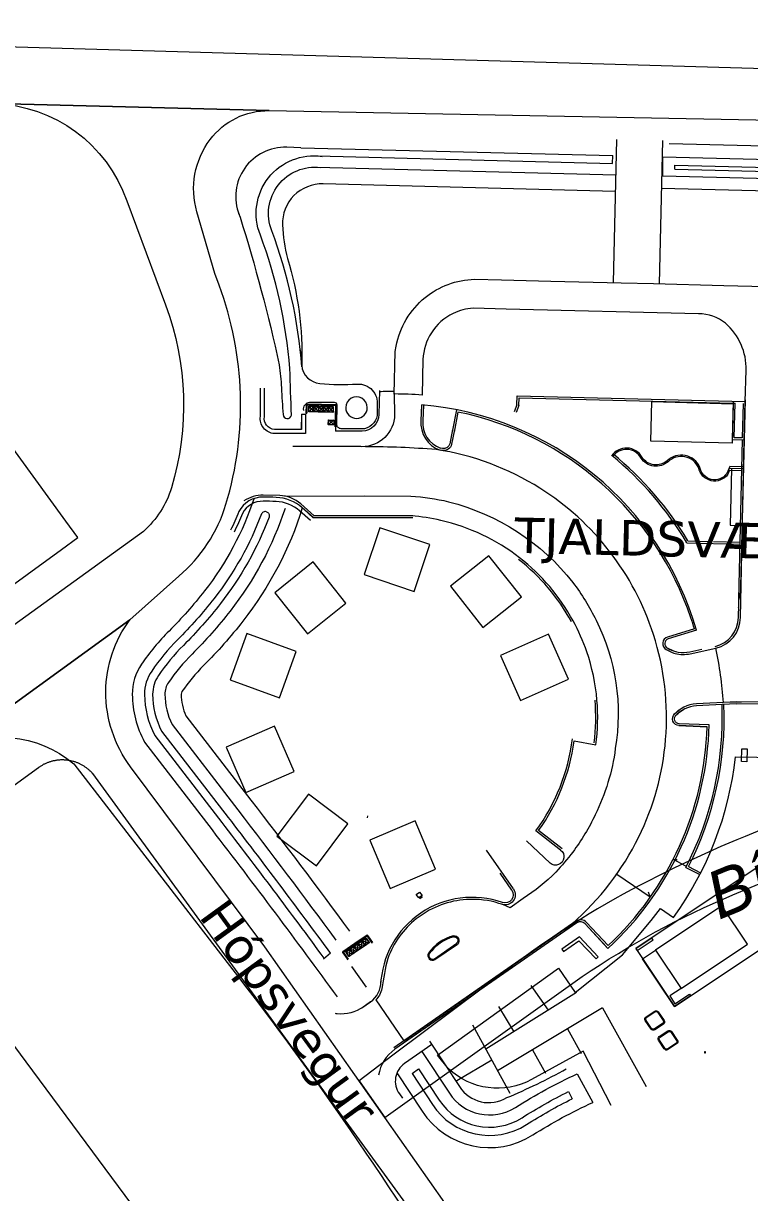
# Model space of a CAD drawing. Header units: metres. Extents: x 328903 to 333883, y 373406 to 381110.
# Drawn here: x 331606.6 to 331695.7, y 375532.5 to 375676 of the extents above; entities that cross this region are included whole.
import ezdxf

# ---------------------------------------------------------------- set-up
doc = ezdxf.new("R2010")
doc.units = ezdxf.units.M
doc.header["$MEASUREMENT"] = 0
for name, color, linetype in [('Byggingar', 7, 'Continuous'), ('Gangstétt', 7, 'Continuous'), ('Götuheiti', 7, 'Continuous'), ('Götur', 7, 'Continuous'), ('Lóðir', 7, 'Continuous'), ('Texti', 7, 'Continuous'), ('Tjaldsvæði', 7, 'Continuous')]:
    doc.layers.add(name, color=color, linetype=linetype)
doc.styles.get("Standard").update_dxf_attribs({"font": 'arial.ttf'})

msp = doc.modelspace()

# ---------------------------------------------------------------- linework, layer by layer
at = {"layer": 'Byggingar', "color": 17, "linetype": 'Continuous', "lineweight": 0, "ltscale": 3.31832, "true_color": 0x943c39, "flags": 128}
for points in [[(331648.45, 375608.338), (331648.45, 375608.338), (331654.565, 375606.286), (331656.49, 375612.022), (331650.375, 375614.074), (331648.45, 375608.338)], [(331637.452, 375606.12), (331637.452, 375606.12), (331641.474, 375601.079), (331646.203, 375604.852), (331642.181, 375609.894), (331637.452, 375606.12)], [(331659.013, 375606.91), (331659.013, 375606.91), (331663.018, 375601.854), (331667.76, 375605.611), (331663.755, 375610.667), (331659.013, 375606.91)], [(331631.97, 375595.442), (331631.97, 375595.442), (331638.029, 375593.231), (331640.103, 375598.914), (331634.044, 375601.125), (331631.97, 375595.442)], [(331667.625, 375592.899), (331667.625, 375592.899), (331673.519, 375595.518), (331671.061, 375601.047), (331665.167, 375598.427), (331667.625, 375592.899)], [(331633.915, 375581.606), (331633.915, 375581.606), (331639.832, 375584.175), (331637.422, 375589.724), (331631.506, 375587.155), (331633.915, 375581.606)], [(331641.604, 375581.367), (331641.604, 375581.367), (331637.729, 375576.211), (331642.565, 375572.576), (331646.44, 375577.732), (331641.604, 375581.367)], [(331649.114, 375575.736), (331649.114, 375575.736), (331651.639, 375569.801), (331657.206, 375572.169), (331654.681, 375578.104), (331649.114, 375575.736)], [(331710.213, 375570.865), (331708.813, 375570.896), (331708.67, 375564.398), (331697.973, 375564.634), (331698.166, 375573.373), (331681.772, 375562.425), (331686.525, 375555.306), (331698.383, 375563.225), (331710.039, 375562.967), (331710.213, 375570.865)], [(331601.049, 375516.702), (331613.631, 375526.023), (331613.47, 375526.241), (331619.899, 375531.004), (331602.118, 375555.003), (331605.507, 375557.514), (331599.448, 375565.692), (331593.337, 375561.165), (331593.012, 375561.603), (331573.748, 375547.331), (331578.406, 375541.044), (331578.085, 375540.807), (331585.965, 375530.17), (331589.487, 375532.778), (331593.671, 375527.131), (331589.659, 375524.159), (331591.402, 375521.806), (331595.189, 375524.612), (331601.049, 375516.702)]]:
    msp.add_lwpolyline(points, close=True, dxfattribs=at)
at = {"layer": 'Gangstétt', "color": 45, "lineweight": 0, "ltscale": 3.31832, "true_color": 0x948652, "flags": 128}
for points in [[(331735.299, 376092.061, 0), (331736.957, 376091.583, 0.0330031)], [(331671.512, 376103.485, -0.0000029), (331647.831, 376101.851, -0.0402202)]]:
    msp.add_lwpolyline(points, format="xyb", dxfattribs=at)
at = {"layer": 'Götur', "color": 8, "lineweight": 0, "ltscale": 3.31832, "true_color": 0x707070, "flags": 128}
for points in [[(332319.075, 375613.08, 0.0199919), (332278.886, 375629.304, 0.0581059), (332224.194, 375641.976, 0.0017774), (332183.735, 375646.364, 0.0077256), (332132.096, 375650.975, -0.0043595), (332086.228, 375654.757, 0.0104392), (332045.128, 375657.952), (332014.157, 375660.043), (331958.865, 375663.049, 0.0065535), (331917.358, 375664.019), (331885.694, 375664.983), (331602.871, 375673.195)], [(331603.043, 375666.189), (331636.767, 375665.306), (331756.239, 375663.049), (331802.75, 375662.171), (331922.638, 375658.027, 0.0010043), (331972.438, 375656.403, -0.0105133), (332027.317, 375653.568, -0.0045917), (332085.683, 375648.782, 0.0043712), (332131.655, 375644.991, -0.0077359), (332183.109, 375640.397, -0.0017793), (332223.526, 375636.013, -0.0581189), (332276.864, 375623.655, -0.0199792), (332316.596, 375607.615)]]:
    msp.add_lwpolyline(points, format="xyb", dxfattribs=at)
for points in [[(331603.043, 375666.189, -0.3087322), (331619.294, 375654.254), (331624.06, 375641.449, -0.1639348), (331624.766, 375619.001, -0.1392719), (331621.34, 375613.655), (331263.422, 375355.01, -0.339253), (331250.417, 375355.38), (331265.046, 375335.689, -0.243865), (331268.311, 375347.764), (331501.566, 375515.818), (331597.086, 375586.436), (331619.669, 375602.804), (331625.687, 375608.16, 0.1445481), (331631.467, 375616.976, 0.1639238), (331630.621, 375643.891), (331630.086, 375645.328), (331627.899, 375652.885, -0.2353642), (331629.517, 375661.748, -0.2402267), (331636.767, 375665.306), (331603.043, 375666.189)], [(331597.086, 375586.436, -0.3249332), (331612.778, 375585.095), (331633.008, 375558.906, -0.0307285), (331662.931, 375514.821, -0.0131982), (331689.883, 375466.469, -0.3528201), (331685.403, 375455.018, -0.1372046), (331715.366, 375461.889, -0.0600941), (331702.916, 375464.839, -0.1025129), (331696.567, 375468.792, -0.079799), (331693.276, 375473.119), (331669.229, 375513.722, 0.006356), (331660.16, 375528.607), (331636.246, 375562.648), (331619.751, 375584.75, -0.1637857), (331616.727, 375593.981, -0.1582061), (331619.669, 375602.804), (331597.086, 375586.436)], [(331647.816, 375546.179), (331650.96, 375541.703), (331651.428, 375542.033), (331675.214, 375558.989, -0.0498795), (331693.703, 375569.025), (331701.607, 375572.346, -0.2850721), (331703.137, 375572.104), (331735.413, 375586.041), (331732.448, 375592.93), (331700.066, 375578.993, -0.2900518), (331699.184, 375577.804, 0.0260004), (331683.454, 375570.803, 0.0427545), (331667.022, 375560.588), (331651.972, 375549.341), (331647.816, 375546.179)]]:
    msp.add_lwpolyline(points, format="xyb", close=True, dxfattribs=at)
at = {"layer": 'Lóðir', "color": 18, "linetype": 'Continuous', "lineweight": 0, "ltscale": 3.31832, "true_color": 0x000000, "flags": 128}
msp.add_lwpolyline([(331578.006, 375661.41), (331575.984, 375659.939), (331555.768, 375645.229), (331553.749, 375643.76), (331555.22, 375641.738), (331587.575, 375597.27), (331589.045, 375595.248), (331591.064, 375596.716), (331611.282, 375611.427), (331613.302, 375612.897), (331611.831, 375614.919), (331579.477, 375659.388), (331578.006, 375661.41)], close=True, dxfattribs=at)
msp.add_lwpolyline([(331656.608, 375526.932), (331615.11, 375583.917), (331615.11, 375583.917), (331615.051, 375583.981), (331614.991, 375584.045), (331614.93, 375584.107), (331614.868, 375584.169), (331614.805, 375584.229), (331614.741, 375584.288), (331614.676, 375584.346), (331614.61, 375584.403), (331614.543, 375584.459), (331614.475, 375584.514), (331614.406, 375584.567), (331614.336, 375584.619), (331614.265, 375584.67), (331614.193, 375584.72), (331614.121, 375584.768), (331614.047, 375584.815), (331613.973, 375584.861), (331613.898, 375584.906), (331613.822, 375584.949), (331613.746, 375584.991), (331613.669, 375585.032), (331613.591, 375585.071), (331613.512, 375585.109), (331613.433, 375585.145), (331613.353, 375585.18), (331613.272, 375585.214), (331613.191, 375585.246), (331613.11, 375585.277), (331613.028, 375585.307), (331612.945, 375585.335), (331612.862, 375585.361), (331612.778, 375585.386), (331612.694, 375585.41), (331612.61, 375585.432), (331612.525, 375585.453), (331612.44, 375585.472), (331612.354, 375585.49), (331612.269, 375585.506), (331612.183, 375585.521), (331612.097, 375585.534), (331612.01, 375585.546), (331611.923, 375585.556), (331611.837, 375585.565), (331611.75, 375585.572), (331611.663, 375585.578), (331611.575, 375585.582), (331611.488, 375585.584), (331611.401, 375585.585), (331611.314, 375585.585), (331611.226, 375585.583), (331611.139, 375585.58), (331611.052, 375585.575), (331610.965, 375585.568), (331610.878, 375585.56), (331610.791, 375585.551), (331610.705, 375585.539), (331610.619, 375585.527), (331610.532, 375585.513), (331610.447, 375585.497), (331610.361, 375585.48), (331610.276, 375585.462), (331610.191, 375585.442), (331610.106, 375585.42), (331610.022, 375585.397), (331609.938, 375585.373), (331609.855, 375585.347), (331609.772, 375585.319), (331609.69, 375585.291), (331609.608, 375585.26), (331609.527, 375585.229), (331609.446, 375585.196), (331609.366, 375585.161), (331609.286, 375585.125), (331609.207, 375585.088), (331609.129, 375585.049), (331609.051, 375585.009), (331608.975, 375584.968), (331608.899, 375584.925), (331608.823, 375584.881), (331608.749, 375584.836), (331608.675, 375584.789), (331608.602, 375584.742), (331608.53, 375584.692), (331608.459, 375584.642), (331608.441, 375584.629), (331563.568, 375551.982)], dxfattribs=at)
at = {"layer": 'Tjaldsvæði', "color": 18, "linetype": 'Continuous', "lineweight": 0, "ltscale": 3.31832, "true_color": 0x000000, "flags": 128}
for points in [[(331679.425, 375661.764), (331678.989, 375644.188)], [(331685.057, 375661.628), (331684.626, 375644.053)], [(331640.671, 375660.753), (331678.965, 375659.8)], [(331642.706, 375659.747), (331678.916, 375658.801)], [(331678.916, 375658.801), (331678.966, 375659.809)], [(331685.106, 375657.212), (331685.106, 375659.648)], [(331642.617, 375658.354), (331679.314, 375657.441)], [(331686.557, 375658.108), (331686.576, 375658.611)], [(331642.014, 375631.44), (331642.014, 375631.428)], [(331667.186, 375629.172), (331667.213, 375630.288), (331695.204, 375629.602)], [(331667.424, 375629.123), (331667.447, 375630.043), (331693.718, 375629.398)], [(331693.724, 375629.638), (331693.609, 375624.921), (331695.088, 375624.885)], [(331693.72, 375629.398), (331693.958, 375629.392)], [(331694.958, 375629.37), (331694.854, 375625.13), (331693.854, 375625.155), (331693.959, 375629.394)], [(331695.208, 375629.785), (331694.607, 375605.274)], [(331640.737, 375626.158), (331640.782, 375628.057), (331641.24, 375628.046)], [(331640.74, 375628.058), (331641.276, 375628.046)], [(331641.279, 375628.153), (331641.381, 375628.251)], [(331641.302, 375629.153), (331641.281, 375628.253)], [(331641.379, 375628.151), (331641.281, 375628.253)], [(331641.302, 375629.153), (331641.405, 375629.251)], [(331641.402, 375629.151), (331641.305, 375629.253)], [(331643.152, 375629.109), (331641.352, 375629.152)], [(331643.152, 375629.109), (331641.352, 375629.152)], [(331643.154, 375629.209), (331641.355, 375629.252)], [(331641.402, 375629.151), (331641.379, 375628.151)], [(331642.223, 375628.989), (331641.667, 375628.362)], [(331641.673, 375629.002), (331642.207, 375628.349)], [(331642.82, 375628.975), (331642.265, 375628.349)], [(331642.27, 375628.989), (331642.804, 375628.335)], [(331643.418, 375628.961), (331642.864, 375628.334)], [(331642.869, 375628.974), (331643.403, 375628.321)], [(331643.102, 375629.11), (331643.204, 375629.208)], [(331643.202, 375629.108), (331643.104, 375629.21)], [(331644.951, 375629.067), (331643.152, 375629.109)], [(331644.954, 375629.167), (331643.154, 375629.209)], [(331644.018, 375628.947), (331643.463, 375628.32)], [(331643.468, 375628.96), (331644.003, 375628.307)], [(331644.618, 375628.933), (331644.063, 375628.306)], [(331644.068, 375628.946), (331644.603, 375628.293)], [(331644.901, 375629.068), (331644.84, 375626.469)], [(331644.868, 375627.904), (331644.97, 375628.001)], [(331644.968, 375627.901), (331644.87, 375628.004)], [(331644.978, 375628.066), (331644.88, 375628.168)], [(331644.901, 375629.068), (331645.004, 375629.165)], [(331645.001, 375629.065), (331644.904, 375629.168)], [(331645.004, 375629.165), (331644.925, 375625.972)], [(331645.001, 375629.065), (331644.94, 375626.466)], [(331645.001, 375629.065), (331644.94, 375626.466)], [(331659.763, 375628.584), (331659.235, 375625.868)], [(331659.952, 375628.298), (331659.471, 375625.822)], [(331667.186, 375629.172), (331666.85, 375628.323)], [(331667.424, 375629.123), (331667.081, 375628.254)], [(331644.717, 375627.302), (331644.063, 375626.768)], [(331644.703, 375626.752), (331644.077, 375627.307)], [(331694.848, 375624.891), (331694.368, 375605.301)], [(331695.014, 375621.345), (331693.213, 375621.39)], [(331693.293, 375621.168), (331694.756, 375621.132)], [(331695.019, 375621.585), (331693.313, 375621.627)], [(331693.522, 375621.382), (331693.351, 375614.406)], [(331693.522, 375621.382), (331693.351, 375614.406), (331694.59, 375614.376)], [(331640.48, 375616.853), (331642.186, 375615.327)], [(331648.321, 375615.319), (331642.186, 375615.327)], [(331648.322, 375615.559), (331642.278, 375615.567)], [(331654.427, 375615.31), (331648.321, 375615.319)], [(331654.427, 375615.55), (331648.322, 375615.559)], [(331688.045, 375612.257), (331694.535, 375612.098)], [(331688.183, 375612.494), (331691.061, 375612.424)], [(331691.301, 375612.418), (331694.54, 375612.338)], [(331694.344, 375604.333), (331694.343, 375604.296)], [(331694.18, 375592.471), (331692.359, 375592.378)], [(331694.186, 375592.711), (331706.242, 375592.899)], [(331694.189, 375592.471), (331706.246, 375592.659)], [(331687.065, 375589.799), (331690.536, 375589.652)], [(331648.823, 375578.481), (331648.888, 375578.712)], [(331672.551, 375574.518), (331669.519, 375576.864)], [(331672.734, 375574.68), (331669.849, 375576.912)], [(331666.753, 375569.745), (331663.432, 375574.515)], [(331687.935, 375572.532), (331686.4, 375573.343), (331686.858, 375573.343)], [(331687.923, 375572.395), (331689.629, 375571.514)], [(331688.246, 375572.498), (331689.722, 375571.736)], [(331666.556, 375569.608), (331665.11, 375571.684)], [(331679.448, 375571.544), (331683.559, 375568.776), (331683.347, 375569.34)], [(331655.239, 375568.676), (331655.204, 375568.724)], [(331655.208, 375568.654), (331655.516, 375568.872)], [(331655.265, 375568.572), (331655.208, 375568.654)], [(331655.225, 375568.629), (331655.533, 375568.847)], [(331655.236, 375568.613), (331655.545, 375568.831)], [(331655.279, 375568.705), (331655.245, 375568.753)], [(331655.248, 375568.597), (331655.556, 375568.815)], [(331655.265, 375568.572), (331655.573, 375568.79)], [(331655.444, 375568.822), (331655.41, 375568.87)], [(331655.485, 375568.851), (331655.451, 375568.899)], [(331655.573, 375568.79), (331655.516, 375568.872)], [(331692.34, 375567.667), (331684.207, 375562.235)], [(331695.478, 375562.968), (331692.34, 375567.667)], [(331674.557, 375565.582), (331652.203, 375550.058)], [(331675.546, 375565.476), (331678.364, 375562.455)], [(331648.785, 375564.061), (331647.302, 375563.04)], [(331648.842, 375563.978), (331647.359, 375562.958)], [(331648.197, 375563.363), (331649.013, 375563.148)], [(331648.65, 375563.675), (331648.568, 375562.841)], [(331648.883, 375564.007), (331648.744, 375564.032)], [(331648.8, 375563.95), (331648.826, 375564.089)], [(331648.8, 375563.95), (331649.311, 375563.209)], [(331648.883, 375564.007), (331649.45, 375563.183)], [(331645.917, 375561.965), (331645.778, 375561.991)], [(331647.302, 375563.04), (331645.82, 375562.02)], [(331645.835, 375561.909), (331645.861, 375562.048)], [(331647.359, 375562.958), (331645.876, 375561.937)], [(331645.917, 375561.965), (331646.484, 375561.142)], [(331646.223, 375562.004), (331647.039, 375561.788)], [(331646.677, 375562.316), (331646.594, 375561.482)], [(331646.715, 375562.343), (331647.531, 375562.127)], [(331647.169, 375562.655), (331647.086, 375561.821)], [(331647.209, 375562.682), (331648.025, 375562.467)], [(331647.4, 375562.986), (331647.261, 375563.012)], [(331647.318, 375562.929), (331647.343, 375563.068)], [(331647.662, 375562.994), (331647.58, 375562.161)], [(331647.703, 375563.023), (331648.519, 375562.807)], [(331648.156, 375563.335), (331648.074, 375562.501)], [(331649.45, 375563.183), (331649.311, 375563.209)], [(331649.367, 375563.126), (331649.393, 375563.265)], [(331657.055, 375561.183), (331659.792, 375563.083)], [(331657.124, 375561.072), (331659.873, 375562.981)], [(331687.345, 375557.537), (331695.478, 375562.968)], [(331643.442, 375561.182), (331644.292, 375561.901)], [(331645.835, 375561.909), (331646.345, 375561.167)], [(331646.484, 375561.142), (331646.345, 375561.167)], [(331646.402, 375561.085), (331646.428, 375561.224)], [(331648.722, 375557.673), (331646.923, 375560.241)], [(331668.887, 375557.888), (331671.013, 375554.862)], [(331674.478, 375557.038), (331663.36, 375550.057)], [(331677.684, 375555.153), (331664.814, 375547.431)], [(331664.915, 375555.296), (331666.79, 375552.211)], [(331677.684, 375555.153), (331683.033, 375545.497)], [(331661.714, 375553.068), (331666.334, 375544.687)], [(331673.394, 375552.579), (331675.082, 375549.532)], [(331669.104, 375550.005), (331670.708, 375547.11)], [(331654.309, 375547.085), (331655.123, 375547.666)], [(331664.087, 375548.744), (331659.819, 375546.183)], [(331674.584, 375547.05), (331676.502, 375543.529)], [(331673.496, 375544.867), (331673.975, 375543.988)]]:
    msp.add_lwpolyline(points, dxfattribs=at)
for points in [[(331685.856, 375661.28), (331745.941, 375659.785, -0.4122053), (331759.642, 375645.483, -0.0029797), (331759.217, 375627.698)], [(331640.671, 375660.753), (331638.922, 375660.81, 0.538391), (331633.08, 375652.545)], [(331633.016, 375652.718), (331633.202, 375652.22, -0.0225113), (331638.008, 375634.098, -0.0249707), (331638.27, 375631.293, 0.0063535), (331638.479, 375628.001, 0.9087878), (331639.498, 375627.917, 0.0041893), (331639.3, 375633.639, 0.0701406), (331635.69, 375650.034, -0.578977), (331643.261, 375659.688)], [(331685.106, 375659.648), (331745.917, 375658.135, -0.4165631), (331757.644, 375645.736)], [(331640.788, 375633.844, 0.0698863), (331637.091, 375650.57, -0.5671814), (331643.088, 375658.343)], [(331686.553, 375658.111), (331745.879, 375656.635, -0.412307), (331756.167, 375645.895, -0.0037024), (331756.162, 375645.625)], [(331686.566, 375658.611), (331745.892, 375657.135, -0.4122761), (331756.667, 375645.886, 0.0037024), (331756.662, 375645.616)], [(331685.106, 375657.297), (331745.842, 375655.786, -0.3754131), (331755.246, 375645.766, -0.0070115), (331754.68, 375623.513)], [(331679.263, 375655.37), (331643.402, 375656.318, 0.4332711), (331638.415, 375651.272, 0.0542216), (331639.023, 375647.138, -0.0830976), (331640.764, 375634.034)], [(331684.914, 375655.802), (331745.805, 375654.287, -0.3643916), (331753.822, 375645.41, -0.0006389), (331753.184, 375626.597)], [(331705.93, 375592.895), (331692.548, 375592.628, 0.0324059), (331691.615, 375599.319, 0.3463136), (331694.628, 375603.077), (331695.088, 375624.885), (331695.204, 375629.602), (331695.317, 375633.446, 0.226558), (331692.775, 375639.195, 0.1871715), (331689.491, 375640.354), (331665.866, 375640.94), (331661.801, 375641.041, 0.1072001), (331659.367, 375640.404, 0.1498906), (331656.686, 375638.027, 0.1291553), (331655.645, 375634.766), (331655.557, 375630.38, 0.0111801), (331653.853, 375630.485, 0.0103803), (331652.214, 375630.518), (331652.214, 375630.518), (331652.214, 375630.518), (331652.104, 375630.517), (331652.228, 375635.749), (331652.369, 375636.379, -0.1777951), (331655.911, 375642.353, -0.1650597), (331661.972, 375644.61), (331665.272, 375644.529), (331671.357, 375644.378), (331679.97, 375644.166), (331683.949, 375644.065), (331692.585, 375643.851), (331701.204, 375643.636)], [(331640.588, 375635.947), (331640.764, 375634.034, 0.3614728), (331642.991, 375631.807, 0.0375851), (331647.594, 375631.734, -0.4725427), (331650.018, 375629.115), (331650.042, 375628.235, -0.3635444), (331648.476, 375626.253), (331645.611, 375626.253, -0.4150424), (331645.072, 375626.791), (331645.121, 375629.14, 0.4485542), (331644.779, 375629.458), (331641.743, 375629.458, 0.4828113), (331640.983, 375628.501)], [(331641.24, 375628.058), (331641.237, 375625.658), (331637.403, 375625.663, -0.4356531), (331635.692, 375627.769), (331635.702, 375631.219)], [(331640.74, 375628.058), (331640.737, 375626.158), (331637.421, 375626.163, -0.4394012), (331636.192, 375627.731), (331636.202, 375631.217)], [(331650.3, 375630.949), (331650.253, 375628.014, -0.4100263), (331648.17, 375625.968), (331644.925, 375625.972)], [(331652.112, 375630.837, 0.0110176), (331650.298, 375630.789)], [(331652.104, 375630.517), (331652.173, 375627.983, -0.4098229), (331648.168, 375624.048), (331640.993, 375624.058)], [(331655.483, 375629.162), (331655.407, 375627.271, 0.3455175), (331657.75, 375623.634)], [(331689.225, 375601.521, 0.3115562), (331655.484, 375629.182)], [(331655.724, 375629.162), (331655.647, 375627.255, 0.3447114), (331657.813, 375623.866)], [(331688.538, 375603.039, 0.2668206), (331659.952, 375628.298)], [(331659.527, 375626.098), (331659.17, 375624.365, -0.4115908), (331657.999, 375623.585), (331657.75, 375623.634)], [(331659.292, 375626.146), (331658.935, 375624.413, -0.410529), (331658.045, 375623.82), (331657.813, 375623.866)], [(331638.705, 375617.982), (331648.415, 375617.999), (331654.17, 375617.991, -0.046976), (331658.789, 375617.286, -0.1659711), (331674.063, 375607.369, -0.0505065), (331676.898, 375602.758, -0.1587063), (331679.263, 375586.988, -0.0821992), (331676.797, 375578.864, -0.0530431), (331674.032, 375574.279, -0.0298279), (331671.954, 375571.826, -0.0617397), (331667.931, 375568.578), (331666.339, 375567.44, 0.0966937), (331662.595, 375568.432, 0.1468288), (331656.411, 375567.124), (331654.83, 375566.074, 0.1389244), (331651.339, 375561.21, 0.0349469), (331650.622, 375557.519, -0.0617384), (331650.302, 375556.714, -0.0548858), (331649.886, 375556.142), (331653.285, 375551.102), (331665.5, 375559.584), (331673.962, 375565.461, 0.0967514), (331682.146, 375576.129, 0.0939719), (331685.439, 375588.081, 0.0984002), (331683.954, 375600.976, 0.1760746), (331670.015, 375618.95, 0.1031424), (331657.265, 375623.699, 0.018461), (331648.599, 375624.047, 0.0052761), (331639.691, 375624.06)], [(331693.313, 375621.627), (331692.942, 375620.746, -0.664492), (331689.651, 375621.507, 0.5207417), (331685.628, 375622.316, -0.4587029), (331682.565, 375622.741, 0.5612981), (331678.788, 375622.895)], [(331693.293, 375621.168), (331693.083, 375620.668, -0.6642448), (331689.497, 375621.46, 0.5185799), (331685.737, 375622.198, -0.4595233), (331682.427, 375622.659, 0.5621954), (331678.921, 375622.806)], [(331688.045, 375612.257, 0.0852021), (331678.847, 375622.954)], [(331688.183, 375612.494, 0.0844277), (331678.981, 375623.155)], [(331642.278, 375615.567), (331640.64, 375617.032, 0.1775153), (331638.072, 375618.048), (331636.056, 375618.098, 0.1583846), (331633.681, 375617.388)], [(331634.921, 375617.713, -0.0857353), (331628.829, 375606.331, -0.0307778), (331624.481, 375601.416, 0.0470463), (331621.11, 375597.349, 0.1513787), (331619.972, 375593.637, 0.1236049), (331621.466, 375587.781), (331629.757, 375577.006, -0.0067758), (331645.106, 375556.492)], [(331640.843, 375616.528, -0.0899392), (331633.56, 375602.641, -0.0309407), (331628.721, 375597.171, 0.0471498), (331626.068, 375593.97, 0.1477642), (331625.972, 375593.657, 0.1075636), (331626.562, 375590.997), (331634.512, 375580.665, -0.0053128), (331646.648, 375564.545)], [(331642.162, 375615.35), (331640.843, 375616.528, 0.17531), (331637.63, 375617.819, 0.0044277), (331636.05, 375617.858, 0.2827625), (331633.046, 375616.071, -0.0272575), (331632.014, 375613.782)], [(331641.828, 375614.977), (331640.51, 375616.155, 0.1752884), (331637.612, 375617.319, 0.0044745), (331636.043, 375617.358, 0.2796747), (331633.501, 375615.863, -0.0277079), (331632.457, 375613.552)], [(331635.83, 375615.786, -0.0759864), (331630.012, 375605.409, -0.0309772), (331625.541, 375600.355, 0.047131), (331622.35, 375596.504, 0.1517263), (331621.472, 375593.642, 0.1209294), (331622.73, 375588.598), (331630.946, 375577.921, -0.0054396), (331643.499, 375561.231)], [(331636.434, 375616.059, -0.4321756), (331636.755, 375615.405, -0.0756446), (331630.8, 375604.793, -0.0309444), (331626.248, 375599.647, 0.04692), (331623.176, 375595.941, 0.1517262), (331622.472, 375593.645, 0.118911), (331623.576, 375589.138), (331631.738, 375578.531, -0.0054802), (331644.265, 375561.878)], [(331638.718, 375616.453, -0.0857714), (331631.983, 375603.871, -0.0309184), (331627.308, 375598.586, 0.0470056), (331624.416, 375595.096, 0.1522308), (331623.972, 375593.65, 0.1148341), (331624.85, 375589.942), (331632.927, 375579.445, -0.0052868), (331644.964, 375563.458)], [(331636.434, 375616.059, 0.4143924), (331635.804, 375615.717)], [(331657.854, 375615, 0.0370893), (331654.244, 375615.558)], [(331667.521, 375610.401, 0.1090977), (331657.854, 375615)], [(331673.88, 375602.547, 0.1032467), (331667.374, 375610.212)], [(331674.092, 375602.66, 0.1032653), (331667.521, 375610.401)], [(331691.513, 375599.514, 0.3400481), (331694.388, 375603.082), (331694.46, 375606.21)], [(331677.01, 375592.927, 0.0608734), (331675.76, 375598.87, 0.0419321), (331674.091, 375602.662)], [(331688.966, 375601.692, 0.009163), (331688.538, 375603.039)], [(331688.966, 375601.692), (331685.677, 375600.67, 0.6607697), (331685.52, 375599.131, 0.0596347), (331686.79, 375598.617)], [(331689.225, 375601.521), (331685.748, 375600.441, 0.6600073), (331685.636, 375599.341, 0.0513258), (331686.689, 375598.895)], [(331685.641, 375599.339, 0.1941155), (331688.412, 375598.867), (331689.865, 375599.183)], [(331686.619, 375598.666, 0.1171368), (331688.463, 375598.632), (331691.617, 375599.319)], [(331669.849, 375576.912, 0.1221646), (331674.197, 375587.913), (331676.876, 375587.432, 0.0549574), (331677.01, 375592.927)], [(331676.67, 375587.705, 0.0524888), (331676.771, 375592.906)], [(331694.186, 375592.711), (331689.212, 375592.457, 0.2022473), (331686.411, 375591.102)], [(331692.359, 375592.378), (331689.225, 375592.218, 0.2020761), (331686.591, 375590.944)], [(331687.923, 375572.395, 0.1297061), (331692.359, 375592.378)], [(331688.246, 375572.498, 0.1281934), (331692.598, 375592.39)], [(331685.564, 375590.299, 0.0081121), (331685.549, 375590.915)], [(331690.533, 375589.655), (331687.091, 375589.797, -0.6610215), (331686.544, 375591.245, -0.0524835), (331687.487, 375591.976)], [(331690.779, 375589.885), (331687.101, 375590.037, -0.6604547), (331686.71, 375591.071, -0.0505331), (331687.613, 375591.773)], [(331678.364, 375562.455, 0.2034634), (331690.779, 375589.885)], [(331678.376, 375562.794, 0.2002032), (331690.533, 375589.652)], [(331669.519, 375576.864, 0.1272581), (331673.991, 375588.195)], [(331683.683, 375565.867), (331684.796, 375567.338), (331686.404, 375566.252, 0.1288436), (331694.02, 375585.962), (331704.521, 375585.804), (331704.567, 375587.744), (331716.472, 375587.452, 0.2474802), (331713.284, 375578.192, 0.1439221), (331716.184, 375572.27), (331710.358, 375569.07), (331710.266, 375565.465), (331712.522, 375561.526), (331711.615, 375561.03)], [(331672.551, 375574.519, -1.0262218), (331671.275, 375572.901, -0.0171454), (331671.246, 375572.927), (331668.371, 375575.654)], [(331666.752, 375569.746, -0.7236786), (331665.327, 375567.849)], [(331666.555, 375569.609, -0.7235264), (331665.404, 375568.076)], [(331665.405, 375568.076, 0.5039909), (331650.453, 375557.932)], [(331678.376, 375562.794), (331675.722, 375565.64, 0.3725218), (331674.42, 375565.779), (331652.066, 375550.255)], [(331678.201, 375562.63), (331675.546, 375565.476, 0.3742598), (331674.557, 375565.582), (331652.203, 375550.058)], [(331678.759, 375543.174), (331675.324, 375549.822), (331668.974, 375546.334, -0.3252084), (331658.793, 375547.679), (331657.441, 375549.321), (331672.294, 375560.016), (331674.353, 375557.032), (331680.163, 375561.65), (331680.163, 375561.65), (331683.683, 375565.867)], [(331659.395, 375564.006, 0.1723191), (331656.321, 375561.868)], [(331659.429, 375563.881, 0.171863), (331656.431, 375561.8)], [(331659.395, 375564.006, -0.7511885), (331659.873, 375562.981)], [(331659.415, 375563.878, -0.7507715), (331659.787, 375563.079)], [(331656.321, 375561.868, 0.7510892), (331657.124, 375561.072)], [(331656.431, 375561.8, 0.7459814), (331657.061, 375561.186)], [(331648.146, 375555.134), (331649.212, 375555.87, 0.2579918), (331650.47, 375558.4)], [(331649.226, 375555.88), (331648.304, 375555.239, -0.1782316), (331645.116, 375554.413)], [(331660.818, 375556.041), (331652.203, 375550.058, 0.2056551), (331650.213, 375546.872)], [(331645.118, 375554.411, -0.0151553), (331644.915, 375554.436)], [(331656.747, 375550.657), (331653.401, 375548.333, 0.4206407), (331652.766, 375544.584), (331653.152, 375544.053)], [(331656.472, 375551.075), (331660.149, 375545.482, 0.4066568), (331665.96, 375544.123, 0.0267702), (331673.247, 375547.666)], [(331655.515, 375549.801), (331658.895, 375544.658, 0.4099632), (331667.005, 375542.919, -0.0338496), (331674.584, 375547.05)], [(331655.123, 375547.666), (331657.642, 375543.834, 0.4099029), (331667.811, 375541.654, -0.0262688), (331673.496, 375544.867)], [(331652.46, 375547.166), (331655.553, 375542.461, 0.4100066), (331669.153, 375539.545, -0.0350575), (331676.502, 375543.529)], [(331654.309, 375547.085), (331656.806, 375543.285, 0.4098856), (331668.348, 375540.81, -0.0264093), (331673.975, 375543.988)]]:
    msp.add_lwpolyline(points, format="xyb", dxfattribs=at)
for points in [[(331646.173, 375628.846, 0.9996223), (331648.82, 375628.846, 1.0003779), (331646.173, 375628.846)], [(331641.684, 375629.032), (331642.223, 375629.019, -0.4096446), (331642.253, 375628.988), (331642.237, 375628.349, -0.4096446), (331642.206, 375628.319), (331641.667, 375628.332, -0.377251), (331641.637, 375628.363), (331641.653, 375629.003, -0.4329283), (331641.684, 375629.032)], [(331641.683, 375629.012), (331642.223, 375628.999, -0.4), (331642.233, 375628.989), (331642.217, 375628.349, -0.4), (331642.207, 375628.339), (331641.667, 375628.352, -0.4270041), (331641.657, 375628.363), (331641.673, 375629.002, -0.4), (331641.683, 375629.012)], [(331642.281, 375629.018), (331642.821, 375629.005, -0.4239286), (331642.85, 375628.975), (331642.834, 375628.335, -0.4), (331642.804, 375628.305), (331642.264, 375628.319, -0.4239286), (331642.235, 375628.349), (331642.25, 375628.989, -0.4008038), (331642.281, 375629.018)], [(331642.28, 375628.998), (331642.82, 375628.985, -0.4), (331642.83, 375628.975), (331642.814, 375628.335, -0.4), (331642.804, 375628.325), (331642.264, 375628.339, -0.4754341), (331642.255, 375628.349), (331642.27, 375628.989, -0.4754341), (331642.28, 375628.998)], [(331642.879, 375629.004), (331643.419, 375628.991, -0.4239286), (331643.448, 375628.961), (331643.433, 375628.321, -0.4), (331643.403, 375628.291), (331642.863, 375628.304, -0.4329283), (331642.834, 375628.335), (331642.849, 375628.975, -0.4239286), (331642.879, 375629.004)], [(331642.879, 375628.984), (331643.419, 375628.971, -0.4754341), (331643.428, 375628.961), (331643.413, 375628.321, -0.4), (331643.403, 375628.311), (331642.863, 375628.324, -0.4754341), (331642.854, 375628.334), (331642.869, 375628.974, -0.4), (331642.879, 375628.984)], [(331643.479, 375628.99), (331644.019, 375628.977, -0.4239286), (331644.048, 375628.947), (331644.033, 375628.307, -0.4), (331644.003, 375628.277), (331643.463, 375628.29, -0.4096446), (331643.433, 375628.321), (331643.448, 375628.961, -0.4008038), (331643.479, 375628.99)], [(331643.479, 375628.97), (331644.018, 375628.957, -0.4), (331644.028, 375628.947), (331644.013, 375628.307, -0.4), (331644.003, 375628.297), (331643.463, 375628.31, -0.4), (331643.453, 375628.32), (331643.468, 375628.96, -0.4270041), (331643.479, 375628.97)], [(331644.079, 375628.976), (331644.619, 375628.963, -0.4239286), (331644.648, 375628.933), (331644.633, 375628.293, -0.4096446), (331644.602, 375628.263), (331644.063, 375628.276, -0.4096446), (331644.033, 375628.307), (331644.048, 375628.947, -0.4008038), (331644.079, 375628.976)], [(331644.078, 375628.956), (331644.618, 375628.943, -0.4), (331644.628, 375628.933), (331644.613, 375628.293, -0.4), (331644.603, 375628.283), (331644.063, 375628.296, -0.4), (331644.053, 375628.306), (331644.068, 375628.946, -0.4), (331644.078, 375628.956)], [(331644.746, 375627.291), (331644.733, 375626.751, -0.4239286), (331644.703, 375626.722), (331644.063, 375626.738, -0.4), (331644.033, 375626.768), (331644.047, 375627.308, -0.4239286), (331644.077, 375627.337), (331644.717, 375627.322, -0.4329283), (331644.746, 375627.291)], [(331644.726, 375627.292), (331644.713, 375626.752, -0.4), (331644.703, 375626.742), (331644.063, 375626.758, -0.4), (331644.053, 375626.768), (331644.067, 375627.308, -0.4754341), (331644.077, 375627.317), (331644.717, 375627.302, -0.4754341), (331644.726, 375627.292)], [(331647.694, 375563.053), (331648.139, 375563.359, -0.4150308), (331648.18, 375563.352), (331648.543, 375562.824, -0.4150308), (331648.536, 375562.783), (331648.091, 375562.476, -0.3765587), (331648.049, 375562.484), (331647.686, 375563.011, -0.385281), (331647.694, 375563.053)], [(331648.188, 375563.393), (331648.633, 375563.7, -0.3765587), (331648.675, 375563.692), (331649.038, 375563.165, -0.385281), (331649.03, 375563.123), (331648.585, 375562.817, -0.4016733), (331648.543, 375562.824), (331648.18, 375563.352, -0.3896876), (331648.188, 375563.393)], [(331648.199, 375563.377), (331648.644, 375563.683, -0.4423699), (331648.658, 375563.681), (331649.021, 375563.153, -0.4624405), (331649.019, 375563.14), (331648.574, 375562.833, -0.3720465), (331648.56, 375562.836), (331648.197, 375563.363, -0.4212886), (331648.199, 375563.377)], [(331646.215, 375562.034), (331646.66, 375562.34, -0.4150308), (331646.701, 375562.333), (331647.064, 375561.805, -0.4227059), (331647.056, 375561.763), (331646.611, 375561.458, -0.4150308), (331646.57, 375561.465), (331646.207, 375561.993, -0.4367293), (331646.215, 375562.034)], [(331646.226, 375562.018), (331646.671, 375562.324, -0.3720465), (331646.685, 375562.321), (331647.048, 375561.794, -0.3720465), (331647.045, 375561.78), (331646.6, 375561.474, -0.4821607), (331646.586, 375561.477), (331646.223, 375562.004, -0.3431078), (331646.226, 375562.018)], [(331646.707, 375562.374), (331647.152, 375562.679, -0.4150308), (331647.193, 375562.672), (331647.556, 375562.144, -0.4367293), (331647.548, 375562.103), (331647.103, 375561.797, -0.4016733), (331647.061, 375561.804), (331646.699, 375562.332, -0.4227059), (331646.707, 375562.374)], [(331646.718, 375562.357), (331647.163, 375562.663, -0.4821607), (331647.177, 375562.66), (331647.539, 375562.133, -0.4423699), (331647.537, 375562.119), (331647.092, 375561.813, -0.3720465), (331647.078, 375561.816), (331646.715, 375562.343, -0.3720465), (331646.718, 375562.357)], [(331647.2, 375562.713), (331647.645, 375563.019, -0.4367293), (331647.686, 375563.011), (331648.049, 375562.484, -0.4016733), (331648.042, 375562.442), (331647.597, 375562.136, -0.4311349), (331647.555, 375562.144), (331647.192, 375562.671, -0.4227059), (331647.2, 375562.713)], [(331647.211, 375562.696), (331647.656, 375563.002, -0.4212886), (331647.67, 375563), (331648.033, 375562.473, -0.3720465), (331648.03, 375562.459), (331647.586, 375562.153, -0.4423699), (331647.572, 375562.155), (331647.209, 375562.682, -0.4423699), (331647.211, 375562.696)], [(331647.705, 375563.036), (331648.15, 375563.343, -0.3720465), (331648.164, 375563.34), (331648.527, 375562.813, -0.4821607), (331648.524, 375562.799), (331648.08, 375562.493, -0.4423699), (331648.066, 375562.495), (331647.703, 375563.023, -0.4624405), (331647.705, 375563.036)], [(331684.097, 375552.446, -0.415544), (331683.654, 375552.534), (331682.943, 375553.599, -0.4142136), (331683.031, 375554.043), (331684.096, 375554.754, -0.4118667), (331684.54, 375554.665), (331685.25, 375553.601, -0.4150761), (331685.162, 375553.157), (331684.097, 375552.446)], [(331684.083, 375552.557, -0.4138831), (331683.709, 375552.632), (331683.054, 375553.613, -0.4125488), (331683.128, 375553.987), (331684.11, 375554.643, -0.4138831), (331684.484, 375554.568), (331685.139, 375553.587, -0.4161095), (331685.065, 375553.212), (331684.083, 375552.557)], [(331685.719, 375550.017, -0.4118667), (331685.275, 375550.106), (331684.564, 375551.17, -0.4127369), (331684.653, 375551.614), (331685.717, 375552.325, -0.4142136), (331686.161, 375552.237), (331686.872, 375551.172, -0.4118667), (331686.783, 375550.728), (331685.719, 375550.017)], [(331685.705, 375550.128, -0.4133333), (331685.33, 375550.203), (331684.675, 375551.184, -0.4133333), (331684.75, 375551.559), (331685.731, 375552.214, -0.4133333), (331686.106, 375552.139), (331686.761, 375551.158, -0.4149132), (331686.686, 375550.784), (331685.705, 375550.128)], [(331690.211, 375549.69, 1), (331690.341, 375549.69, 0.9846154), (331690.211, 375549.69)]]:
    msp.add_lwpolyline(points, format="xyb", close=True, dxfattribs=at)
for points in [[(331683.74, 375629.613), (331693.726, 375629.33), (331693.624, 375624.469), (331683.62, 375624.714), (331683.74, 375629.613)], [(331641.379, 375628.151), (331641.381, 375628.251), (331641.281, 375628.253), (331641.279, 375628.153), (331641.379, 375628.151)], [(331641.402, 375629.151), (331641.405, 375629.251), (331641.305, 375629.253), (331641.302, 375629.153), (331641.402, 375629.151)], [(331643.202, 375629.108), (331643.204, 375629.208), (331643.104, 375629.21), (331643.102, 375629.11), (331643.202, 375629.108)], [(331644.968, 375627.901), (331644.97, 375628.001), (331644.87, 375628.004), (331644.868, 375627.904), (331644.968, 375627.901)], [(331645.001, 375629.065), (331645.004, 375629.165), (331644.904, 375629.168), (331644.901, 375629.068), (331645.001, 375629.065)], [(331694.803, 375586.971), (331695.46, 375586.957), (331695.425, 375585.369), (331694.768, 375585.383), (331694.803, 375586.971)], [(331655.126, 375568.669), (331654.837, 375569.077), (331655.244, 375569.366), (331655.534, 375568.958), (331655.126, 375568.669)], [(331648.883, 375564.007), (331648.826, 375564.089), (331648.744, 375564.032), (331648.8, 375563.95), (331648.883, 375564.007)], [(331672.703, 375562.347), (331672.886, 375562.084), (331674.773, 375563.389), (331676.901, 375561.175), (331677.152, 375561.409), (331674.872, 375563.853), (331672.703, 375562.347)], [(331681.927, 375562.192), (331683.897, 375563.508), (331683.759, 375563.716), (331681.788, 375562.4), (331681.927, 375562.192)], [(331645.917, 375561.965), (331645.861, 375562.048), (331645.778, 375561.991), (331645.835, 375561.909), (331645.917, 375561.965)], [(331647.4, 375562.986), (331647.343, 375563.068), (331647.261, 375563.012), (331647.318, 375562.929), (331647.4, 375562.986)], [(331649.45, 375563.183), (331649.393, 375563.265), (331649.311, 375563.209), (331649.367, 375563.126), (331649.45, 375563.183)], [(331688.357, 375556.83), (331688.496, 375556.622), (331686.525, 375555.306), (331682.61, 375561.169), (331684.207, 375562.235), (331687.345, 375557.537), (331685.956, 375556.609), (331686.589, 375555.661), (331688.357, 375556.83)], [(331646.484, 375561.142), (331646.428, 375561.224), (331646.345, 375561.167), (331646.402, 375561.085), (331646.484, 375561.142)]]:
    msp.add_lwpolyline(points, close=True, dxfattribs=at)

# ---------------------------------------------------------------- texts
at = {"layer": 'Götuheiti', "color": 18, "true_color": 0x000000, "char_height": 4.35, "attachment_point": 5}
for s, insert, rotation in [('{{\\fVerdana|b0|i0;TJALDSVÆÐI}}', (331685.62, 375612.16), 358.67), ('{{\\fVerdana|b0|i0;Hópsvegur}}', (331638.77, 375554.26), 305.96)]:
    msp.add_mtext(s, dxfattribs=dict(at, insert=insert, rotation=rotation))
at = {"layer": 'Texti', "color": 18, "true_color": 0x000000, "insert": (331706.5, 375574.99), "char_height": 5.8, "attachment_point": 5, "rotation": 22.35}
msp.add_mtext('{{\\fArial|b0|i1;Bílastæði}}', dxfattribs=at)

doc.saveas('drawing.dxf')
